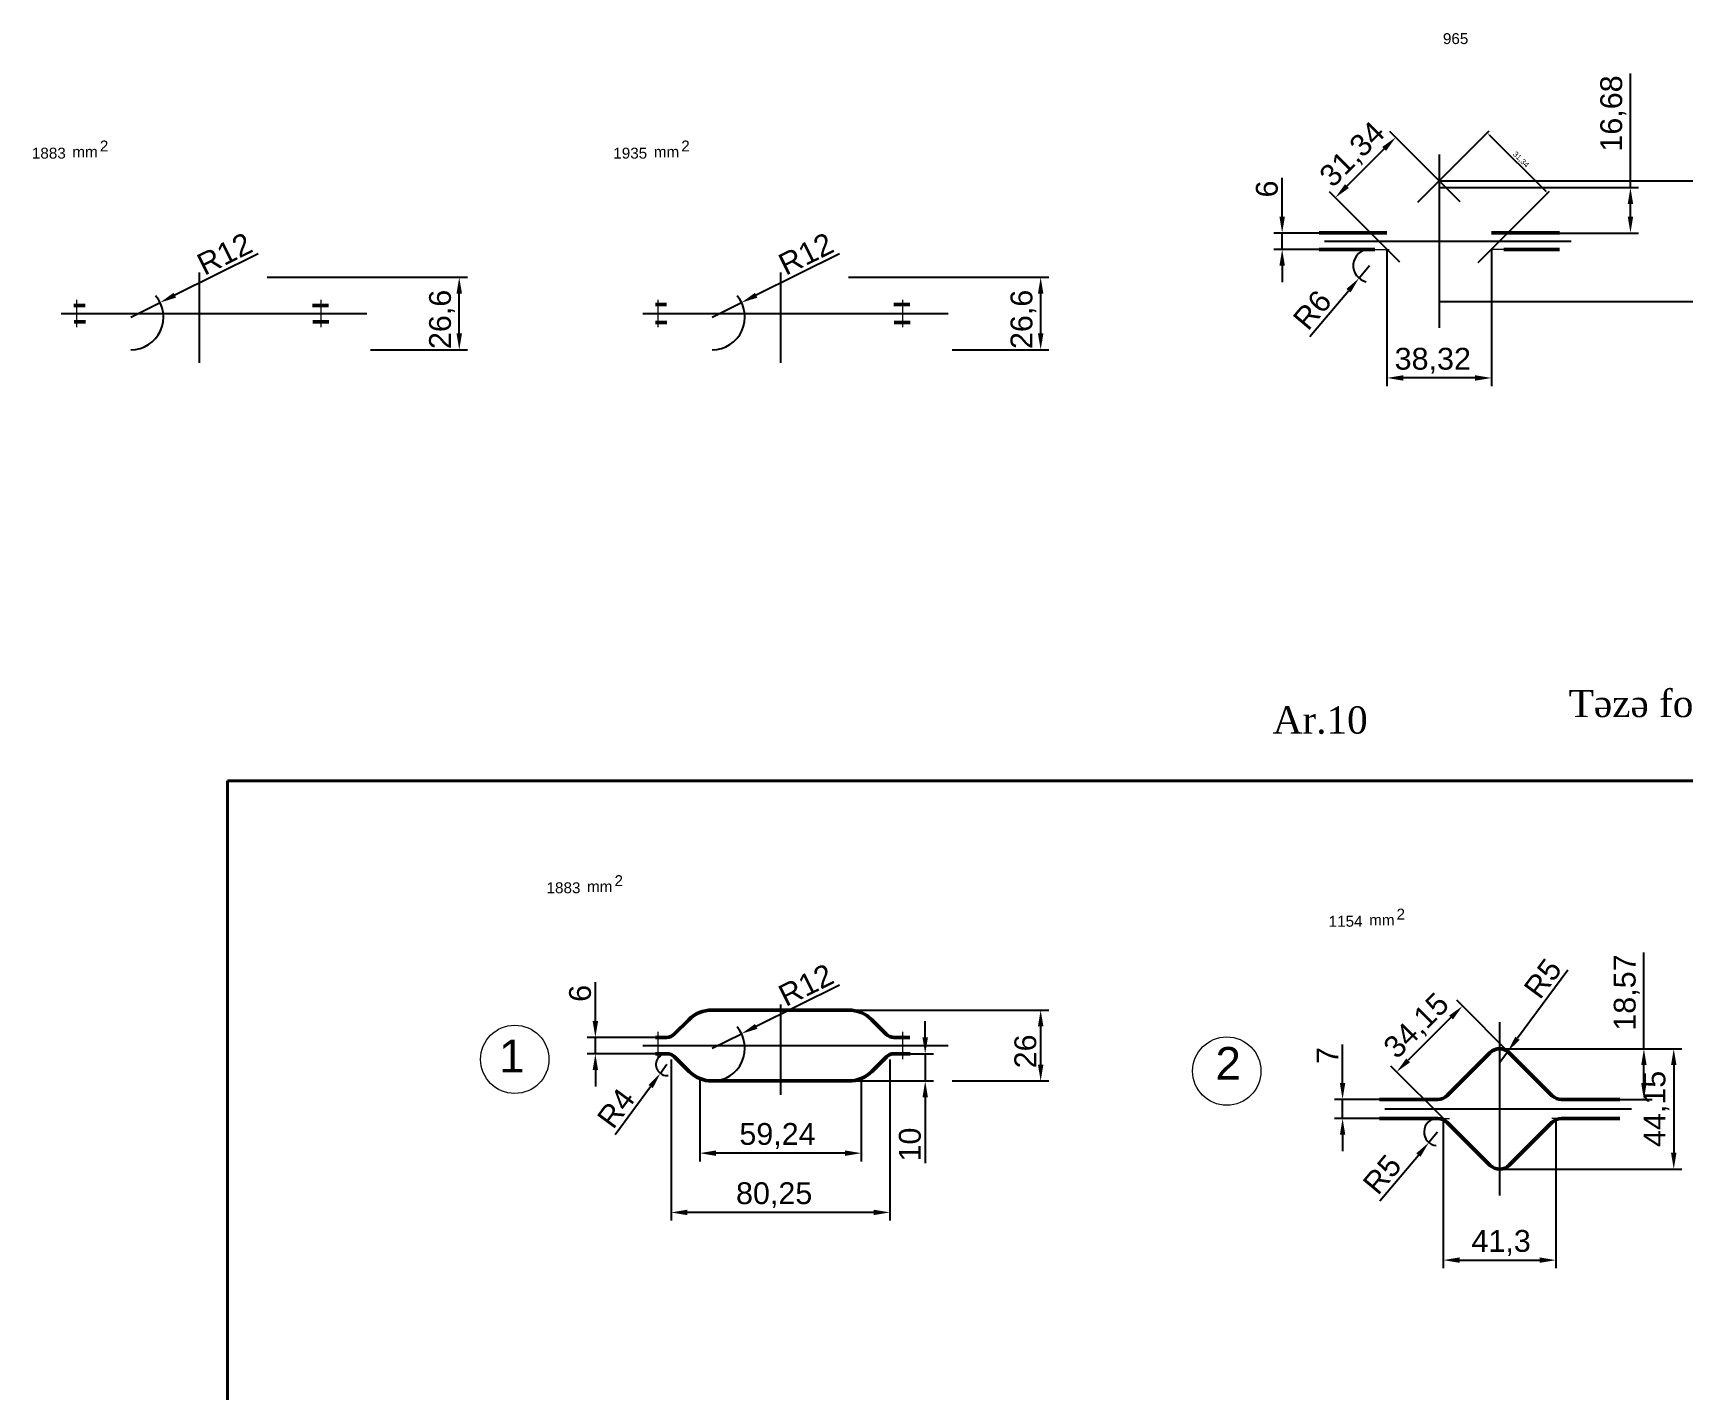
# Model space of a CAD drawing. Header units: millimetres. Extents: x 1526 to 31626, y -4643 to 9189.
# Drawn here: x 17709 to 18314, y -1148 to -650 of the extents above; entities that cross this region are included whole.
import ezdxf

# ---------------------------------------------------------------- set-up
doc = ezdxf.new("R2010")
doc.units = ezdxf.units.MM
for name, color, linetype, lineweight in [('Quota', 3, 'Continuous', 40), ('контурная', 7, 'Continuous', 50), ('тонкая', 7, 'Continuous', 20), ('тонкий', 7, 'Continuous', 20)]:
    doc.layers.add(name, color=color, linetype=linetype, lineweight=lineweight)
doc.layers.add('осевая', color=4, linetype='Continuous')
doc.styles.add('s1v4', font='arial.ttf', dxfattribs={"height": 4})
doc.styles.add('s2.5v4', font='times.ttf', dxfattribs={"height": 10})
doc.styles.get("Standard").update_dxf_attribs({"font": 'arial.ttf'})
doc.dimstyles.new('s1v2', dxfattribs={"dimtxt": 2, "dimasz": 1, "dimexe": 1, "dimexo": 0, "dimgap": 0.5, "dimtad": 1, "dimtxsty": 'Standard', "dimcen": 1, "dimadec": 0, "dimazin": 0, "dimtfac": 1, "dimtix": 1, "dimtmove": 0, "dimatfit": 3, "dimfxl": 1, "dimarcsym": 0})
doc.dimstyles.new('s2v4', dxfattribs={"dimtxt": 8, "dimasz": 6, "dimexe": 3, "dimexo": 0, "dimgap": 1.5, "dimtad": 1, "dimtxsty": 'Standard', "dimcen": 2.5, "dimadec": 0, "dimazin": 0, "dimtfac": 1, "dimtmove": 0, "dimatfit": 3, "dimfxl": 1, "dimarcsym": 0})

# ---------------------------------------------------------------- blocks, each defined once
blk = doc.blocks.new('*D1687')
at = {"layer": 'Defpoints', "color": 0, "transparency": 16777216}
for p in [(18008, -739.48), (18078.44, -739.48), (18045.95, -766.07)]:
    blk.add_point(p, dxfattribs=at)
at = {"layer": 'тонкий', "color": 0, "lineweight": -2, "transparency": 16777216}
for p, q in [((18008, -739.48), (18081.44, -739.48)), ((18078.44, -760.07), (18078.44, -745.48)), ((18045.95, -766.07), (18081.44, -766.07))]:
    blk.add_line(p, q, dxfattribs=at)
at = {"layer": 'тонкий', "color": 0, "transparency": 16777216}
for points in [[(18077.44, -745.48), (18079.44, -745.48), (18078.44, -739.48)], [(18077.44, -760.07), (18079.44, -760.07), (18078.44, -766.07)]]:
    blk.add_solid(points, dxfattribs=at)
at = {"layer": 'тонкий', "color": 0, "transparency": 16777216, "insert": (18072.14, -754.92), "char_height": 8, "attachment_point": 5, "rotation": 90}
blk.add_mtext('26,6', dxfattribs=at)
blk = doc.blocks.new('*D1688')
at = {"layer": 'Defpoints', "color": 0, "transparency": 16777216}
for p in [(17968.77, -748.73), (17958.03, -754.07)]:
    blk.add_point(p, dxfattribs=at)
at = {"layer": 'тонкий', "color": 0, "lineweight": -2, "transparency": 16777216}
for p, q in [((18004.7, -730.88), (17974.15, -746.06)), ((17958.03, -754.07), (17968.77, -748.73))]:
    blk.add_line(p, q, dxfattribs=at)
blk.add_arc((17958.03, -754.07), 12, 270, 40.75536, dxfattribs=at)
at = {"layer": 'тонкий', "color": 0, "transparency": 16777216}
blk.add_solid([(17973.7, -745.17), (17974.59, -746.96), (17968.77, -748.73)], dxfattribs=at)
at = {"layer": 'тонкий', "color": 0, "transparency": 16777216, "insert": (17992.38, -730.84), "char_height": 8, "attachment_point": 5, "rotation": 26.43141}
blk.add_mtext('R12', dxfattribs=at)
blk = doc.blocks.new('*D1712')
at = {"layer": 'Defpoints', "color": 0, "transparency": 16777216}
for p in [(18224.55, -704.06), (18329.78, -704.06), (18224.55, -748.39)]:
    blk.add_point(p, dxfattribs=at)
at = {"layer": 'тонкий', "color": 0, "lineweight": -2, "transparency": 16777216}
for p, q in [((18224.55, -704.06), (18332.78, -704.06)), ((18329.78, -742.39), (18329.78, -710.06)), ((18224.55, -748.39), (18332.78, -748.39))]:
    blk.add_line(p, q, dxfattribs=at)
at = {"layer": 'тонкий', "color": 0, "transparency": 16777216}
for points in [[(18328.78, -710.06), (18330.78, -710.06), (18329.78, -704.06)], [(18328.78, -742.39), (18330.78, -742.39), (18329.78, -748.39)]]:
    blk.add_solid(points, dxfattribs=at)
at = {"layer": 'тонкий', "color": 0, "transparency": 16777216, "insert": (18323.47, -724.92), "char_height": 8, "attachment_point": 5, "rotation": 90}
blk.add_mtext('44,32', dxfattribs=at)
blk = doc.blocks.new('*D1713')
at = {"layer": 'Defpoints', "color": 0, "transparency": 16777216}
for p in [(18205.38, -729.23), (18243.71, -729.23), (18205.38, -776.4)]:
    blk.add_point(p, dxfattribs=at)
at = {"layer": 'тонкий', "color": 0, "lineweight": -2, "transparency": 16777216}
for p, q in [((18205.38, -729.23), (18205.38, -779.4)), ((18243.71, -729.23), (18243.71, -779.4)), ((18237.71, -776.4), (18211.38, -776.4))]:
    blk.add_line(p, q, dxfattribs=at)
at = {"layer": 'тонкий', "color": 0, "transparency": 16777216}
for points in [[(18211.38, -775.4), (18211.38, -777.4), (18205.38, -776.4)], [(18237.71, -775.4), (18237.71, -777.4), (18243.71, -776.4)]]:
    blk.add_solid(points, dxfattribs=at)
at = {"layer": 'тонкий', "color": 0, "transparency": 16777216, "insert": (18222.18, -770.09), "char_height": 8, "attachment_point": 5}
blk.add_mtext('38,32', dxfattribs=at)
blk = doc.blocks.new('*D1714')
at = {"layer": 'Defpoints', "color": 0, "transparency": 16777216}
for p in [(18199.01, -735.23), (18195.14, -739.81)]:
    blk.add_point(p, dxfattribs=at)
at = {"layer": 'тонкий', "color": 0, "lineweight": -2, "transparency": 16777216}
for p, q in [((18199.01, -735.23), (18195.14, -739.81)), ((18177.16, -761.14), (18191.28, -744.4))]:
    blk.add_line(p, q, dxfattribs=at)
blk.add_arc((18199.01, -735.23), 6, 90, 258.5084, dxfattribs=at)
at = {"layer": 'тонкий', "color": 0, "transparency": 16777216}
blk.add_solid([(18190.51, -743.75), (18192.04, -745.04), (18195.14, -739.81)], dxfattribs=at)
at = {"layer": 'тонкий', "color": 0, "transparency": 16777216, "insert": (18178.02, -751.46), "char_height": 8, "attachment_point": 5, "rotation": 49.86051}
blk.add_mtext('R6', dxfattribs=at)
blk = doc.blocks.new('*D1788')
at = {"layer": 'Defpoints', "color": 0, "transparency": 16777216}
for p in [(18166.97, -723.23), (18180.52, -723.23), (18180.52, -729.23)]:
    blk.add_point(p, dxfattribs=at)
at = {"layer": 'тонкий', "color": 0, "lineweight": -2, "transparency": 16777216}
for p, q in [((18166.97, -717.23), (18166.97, -702.94)), ((18180.52, -723.23), (18163.97, -723.23)), ((18166.97, -729.23), (18166.97, -723.23)), ((18180.52, -729.23), (18163.97, -729.23)), ((18166.97, -735.23), (18166.97, -741.23))]:
    blk.add_line(p, q, dxfattribs=at)
at = {"layer": 'тонкий', "color": 0, "transparency": 16777216}
for points in [[(18165.97, -717.23), (18167.97, -717.23), (18166.97, -723.23)], [(18165.97, -735.23), (18167.97, -735.23), (18166.97, -729.23)]]:
    blk.add_solid(points, dxfattribs=at)
at = {"layer": 'тонкий', "color": 0, "transparency": 16777216, "insert": (18161.38, -707.08), "char_height": 8, "attachment_point": 5, "rotation": 90}
blk.add_mtext('6', dxfattribs=at)
blk = doc.blocks.new('*D1789')
at = {"layer": 'Defpoints', "color": 0, "transparency": 16777216}
for p in [(18208.61, -688.13), (18232.22, -711.74), (18210.06, -733.9)]:
    blk.add_point(p, dxfattribs=at)
at = {"layer": 'тонкий', "color": 0, "lineweight": -2, "transparency": 16777216}
for p, q in [((18232.22, -711.74), (18206.49, -686)), ((18190.69, -706.05), (18204.37, -692.37)), ((18210.06, -733.9), (18184.32, -708.17))]:
    blk.add_line(p, q, dxfattribs=at)
at = {"layer": 'тонкий', "color": 0, "transparency": 16777216}
for points in [[(18203.66, -691.66), (18205.07, -693.08), (18208.61, -688.13)], [(18189.98, -705.34), (18191.4, -706.75), (18186.45, -710.29)]]:
    blk.add_solid(points, dxfattribs=at)
at = {"layer": 'тонкий', "color": 0, "transparency": 16777216, "insert": (18193.07, -694.75), "char_height": 8, "attachment_point": 5, "rotation": 45}
blk.add_mtext('31,34', dxfattribs=at)
blk = doc.blocks.new('*D1790')
at = {"layer": 'Defpoints', "color": 0, "transparency": 16777216}
for p in [(18216.71, -711.9), (18264.29, -708.64), (18238.87, -734.06)]:
    blk.add_point(p, dxfattribs=at)
at = {"layer": 'тонкая', "color": 0, "lineweight": -2, "transparency": 16777216}
for p, q in [((18216.71, -711.9), (18242.84, -685.77)), ((18242.84, -687.18), (18263.59, -707.93)), ((18238.87, -734.06), (18265, -707.93))]:
    blk.add_line(p, q, dxfattribs=at)
at = {"layer": 'тонкая', "color": 0, "transparency": 16777216}
for points in [[(18242.96, -687.07), (18242.72, -687.3), (18242.13, -686.48)], [(18263.7, -707.81), (18263.47, -708.05), (18264.29, -708.64)]]:
    blk.add_solid(points, dxfattribs=at)
at = {"layer": 'тонкая', "color": 0, "transparency": 16777216, "insert": (18254.42, -696.35), "char_height": 2, "attachment_point": 5, "rotation": 315}
blk.add_mtext('31,34', dxfattribs=at)
blk = doc.blocks.new('*D1791')
at = {"layer": 'Defpoints', "color": 0, "transparency": 16777216}
for p in [(18224.55, -706.55), (18268.57, -723.23), (18294.64, -723.23)]:
    blk.add_point(p, dxfattribs=at)
at = {"layer": 'тонкий', "color": 0, "lineweight": -2, "transparency": 16777216}
for p, q in [((18294.64, -706.55), (18294.64, -664.77)), ((18224.55, -706.55), (18297.64, -706.55)), ((18294.64, -717.23), (18294.64, -712.55)), ((18268.57, -723.23), (18297.64, -723.23))]:
    blk.add_line(p, q, dxfattribs=at)
at = {"layer": 'тонкий', "color": 0, "transparency": 16777216}
for points in [[(18293.64, -712.55), (18295.64, -712.55), (18294.64, -706.55)], [(18293.64, -717.23), (18295.64, -717.23), (18294.64, -723.23)]]:
    blk.add_solid(points, dxfattribs=at)
at = {"layer": 'тонкий', "color": 0, "transparency": 16777216, "insert": (18288.33, -679.4), "char_height": 8, "attachment_point": 5, "rotation": 90}
blk.add_mtext('16,68', dxfattribs=at)
blk = doc.blocks.new('*D1715')
at = {"layer": 'Defpoints', "color": 0, "transparency": 16777216}
for p in [(17794.86, -739.48), (17865.3, -739.48), (17832.8, -766.07)]:
    blk.add_point(p, dxfattribs=at)
at = {"layer": 'тонкий', "color": 0, "lineweight": -2, "transparency": 16777216}
for p, q in [((17794.86, -739.48), (17868.3, -739.48)), ((17865.3, -760.07), (17865.3, -745.48)), ((17832.8, -766.07), (17868.3, -766.07))]:
    blk.add_line(p, q, dxfattribs=at)
at = {"layer": 'тонкий', "color": 0, "transparency": 16777216}
for points in [[(17864.3, -745.48), (17866.3, -745.48), (17865.3, -739.48)], [(17864.3, -760.07), (17866.3, -760.07), (17865.3, -766.07)]]:
    blk.add_solid(points, dxfattribs=at)
at = {"layer": 'тонкий', "color": 0, "transparency": 16777216, "insert": (17858.99, -754.92), "char_height": 8, "attachment_point": 5, "rotation": 90}
blk.add_mtext('26,6', dxfattribs=at)
blk = doc.blocks.new('*D1716')
at = {"layer": 'Defpoints', "color": 0, "transparency": 16777216}
for p in [(17755.63, -748.73), (17744.89, -754.07)]:
    blk.add_point(p, dxfattribs=at)
at = {"layer": 'тонкий', "color": 0, "lineweight": -2, "transparency": 16777216}
for p, q in [((17791.56, -730.88), (17761, -746.06)), ((17744.89, -754.07), (17755.63, -748.73))]:
    blk.add_line(p, q, dxfattribs=at)
blk.add_arc((17744.89, -754.07), 12, 270, 40.75536, dxfattribs=at)
at = {"layer": 'тонкий', "color": 0, "transparency": 16777216}
blk.add_solid([(17760.56, -745.17), (17761.45, -746.96), (17755.63, -748.73)], dxfattribs=at)
at = {"layer": 'тонкий', "color": 0, "transparency": 16777216, "insert": (17779.24, -730.84), "char_height": 8, "attachment_point": 5, "rotation": 26.43141}
blk.add_mtext('R12', dxfattribs=at)
blk = doc.blocks.new('*D1717')
at = {"layer": 'Defpoints', "color": 0, "transparency": 16777216}
for p in [(17942.93, -1026.37), (18023.18, -1026.37), (17942.93, -1082.48)]:
    blk.add_point(p, dxfattribs=at)
at = {"layer": 'тонкий', "color": 0, "lineweight": -2, "transparency": 16777216}
for p, q in [((17942.93, -1026.37), (17942.93, -1085.48)), ((18023.18, -1026.37), (18023.18, -1085.48)), ((18017.18, -1082.48), (17948.93, -1082.48))]:
    blk.add_line(p, q, dxfattribs=at)
at = {"layer": 'тонкий', "color": 0, "transparency": 16777216}
for points in [[(17948.93, -1081.48), (17948.93, -1083.48), (17942.93, -1082.48)], [(18017.18, -1081.48), (18017.18, -1083.48), (18023.18, -1082.48)]]:
    blk.add_solid(points, dxfattribs=at)
at = {"layer": 'тонкий', "color": 0, "transparency": 16777216, "insert": (17980.74, -1076.17), "char_height": 8, "attachment_point": 5}
blk.add_mtext('80,25', dxfattribs=at)
blk = doc.blocks.new('*D1718')
at = {"layer": 'Defpoints', "color": 0, "transparency": 16777216}
for p in [(17953.44, -1033.35), (18012.68, -1033.35), (17953.44, -1060.75)]:
    blk.add_point(p, dxfattribs=at)
at = {"layer": 'тонкий', "color": 0, "lineweight": -2, "transparency": 16777216}
for p, q in [((17953.44, -1033.35), (17953.44, -1063.75)), ((18012.68, -1033.35), (18012.68, -1063.75)), ((18006.68, -1060.75), (17959.44, -1060.75))]:
    blk.add_line(p, q, dxfattribs=at)
at = {"layer": 'тонкий', "color": 0, "transparency": 16777216}
for points in [[(17959.44, -1059.75), (17959.44, -1061.75), (17953.44, -1060.75)], [(18006.68, -1059.75), (18006.68, -1061.75), (18012.68, -1060.75)]]:
    blk.add_solid(points, dxfattribs=at)
at = {"layer": 'тонкий', "color": 0, "transparency": 16777216, "insert": (17981.97, -1054.44), "char_height": 8, "attachment_point": 5}
blk.add_mtext('59,24', dxfattribs=at)
blk = doc.blocks.new('*D1792')
at = {"layer": 'Defpoints', "color": 0, "transparency": 16777216}
for p in [(18030.62, -1024.27), (18036.11, -1024.27), (18007.08, -1034.27)]:
    blk.add_point(p, dxfattribs=at)
at = {"layer": 'тонкий', "color": 0, "lineweight": -2, "transparency": 16777216}
for p, q in [((18036.11, -1018.27), (18036.11, -1012.27)), ((18030.62, -1024.27), (18039.11, -1024.27)), ((18036.11, -1024.27), (18036.11, -1034.27)), ((18007.08, -1034.27), (18039.11, -1034.27)), ((18036.11, -1040.27), (18036.11, -1064.42))]:
    blk.add_line(p, q, dxfattribs=at)
at = {"layer": 'тонкий', "color": 0, "transparency": 16777216}
for points in [[(18035.11, -1018.27), (18037.11, -1018.27), (18036.11, -1024.27)], [(18035.11, -1040.27), (18037.11, -1040.27), (18036.11, -1034.27)]]:
    blk.add_solid(points, dxfattribs=at)
at = {"layer": 'тонкий', "color": 0, "transparency": 16777216, "insert": (18030.52, -1057.58), "char_height": 8, "attachment_point": 5, "rotation": 90}
blk.add_mtext('10', dxfattribs=at)
blk = doc.blocks.new('*D1719')
at = {"layer": 'Defpoints', "color": 0, "transparency": 16777216}
for p in [(18008.09, -1008.28), (18078.44, -1008.28), (18045.95, -1034.27)]:
    blk.add_point(p, dxfattribs=at)
at = {"layer": 'тонкий', "color": 0, "lineweight": -2, "transparency": 16777216}
for p, q in [((18008.09, -1008.28), (18081.44, -1008.28)), ((18078.44, -1028.27), (18078.44, -1014.28)), ((18045.95, -1034.27), (18081.44, -1034.27))]:
    blk.add_line(p, q, dxfattribs=at)
at = {"layer": 'тонкий', "color": 0, "transparency": 16777216}
for points in [[(18077.44, -1014.28), (18079.44, -1014.28), (18078.44, -1008.28)], [(18077.44, -1028.27), (18079.44, -1028.27), (18078.44, -1034.27)]]:
    blk.add_solid(points, dxfattribs=at)
at = {"layer": 'тонкий', "color": 0, "transparency": 16777216, "insert": (18072.86, -1023.42), "char_height": 8, "attachment_point": 5, "rotation": 90}
blk.add_mtext('26', dxfattribs=at)
blk = doc.blocks.new('*D1793')
at = {"layer": 'Defpoints', "color": 0, "transparency": 16777216}
for p in [(17958.03, -1022.27), (17968.77, -1016.93)]:
    blk.add_point(p, dxfattribs=at)
at = {"layer": 'тонкий', "color": 0, "lineweight": -2, "transparency": 16777216}
for p, q in [((18004.7, -999.07), (17974.15, -1014.26)), ((17958.03, -1022.27), (17968.77, -1016.93))]:
    blk.add_line(p, q, dxfattribs=at)
blk.add_arc((17958.03, -1022.27), 12, 270, 40.75536, dxfattribs=at)
at = {"layer": 'тонкий', "color": 0, "transparency": 16777216}
blk.add_solid([(17973.7, -1013.36), (17974.59, -1015.15), (17968.77, -1016.93)], dxfattribs=at)
at = {"layer": 'тонкий', "color": 0, "transparency": 16777216, "insert": (17992.38, -999.03), "char_height": 8, "attachment_point": 5, "rotation": 26.43141}
blk.add_mtext('R12', dxfattribs=at)
blk = doc.blocks.new('*D1794')
at = {"layer": 'Defpoints', "color": 0, "transparency": 16777216}
for p in [(17941.4, -1028.27), (17939.02, -1031.48)]:
    blk.add_point(p, dxfattribs=at)
at = {"layer": 'тонкий', "color": 0, "lineweight": -2, "transparency": 16777216}
for p, q in [((17941.4, -1028.27), (17939.02, -1031.48)), ((17922.45, -1053.89), (17935.46, -1036.31))]:
    blk.add_line(p, q, dxfattribs=at)
blk.add_arc((17941.4, -1028.27), 4, 90, 276.48939, dxfattribs=at)
at = {"layer": 'тонкий', "color": 0, "transparency": 16777216}
blk.add_solid([(17934.65, -1035.71), (17936.26, -1036.9), (17939.02, -1031.48)], dxfattribs=at)
at = {"layer": 'тонкий', "color": 0, "transparency": 16777216, "insert": (17922.75, -1044.24), "char_height": 8, "attachment_point": 5, "rotation": 53.51756}
blk.add_mtext('R4', dxfattribs=at)
blk = doc.blocks.new('*D1795')
at = {"layer": 'Defpoints', "color": 0, "transparency": 16777216}
for p in [(17915.2, -1018.28), (17938.23, -1018.28), (17937.29, -1024.27)]:
    blk.add_point(p, dxfattribs=at)
at = {"layer": 'тонкий', "color": 0, "lineweight": -2, "transparency": 16777216}
for p, q in [((17915.2, -1012.28), (17915.2, -997.99)), ((17938.23, -1018.28), (17912.2, -1018.28)), ((17915.2, -1024.27), (17915.2, -1018.28)), ((17937.29, -1024.27), (17912.2, -1024.27)), ((17915.2, -1030.27), (17915.2, -1036.27))]:
    blk.add_line(p, q, dxfattribs=at)
at = {"layer": 'тонкий', "color": 0, "transparency": 16777216}
for points in [[(17914.2, -1012.28), (17916.2, -1012.28), (17915.2, -1018.28)], [(17914.2, -1030.27), (17916.2, -1030.27), (17915.2, -1024.27)]]:
    blk.add_solid(points, dxfattribs=at)
at = {"layer": 'тонкий', "color": 0, "transparency": 16777216, "insert": (17909.62, -1002.13), "char_height": 8, "attachment_point": 5, "rotation": 90}
blk.add_mtext('6', dxfattribs=at)
blk = doc.blocks.new('*D1804')
at = {"layer": 'Defpoints', "color": 0, "transparency": 16777216}
for p in [(18246.69, -1022.45), (18299.58, -1022.45), (18290.72, -1041.01)]:
    blk.add_point(p, dxfattribs=at)
at = {"layer": 'тонкий', "color": 0, "lineweight": -2, "transparency": 16777216}
for p, q in [((18299.58, -1022.45), (18299.58, -987.2)), ((18246.69, -1022.45), (18302.58, -1022.45)), ((18299.58, -1035.01), (18299.58, -1028.45)), ((18290.72, -1041.01), (18302.58, -1041.01))]:
    blk.add_line(p, q, dxfattribs=at)
at = {"layer": 'тонкий', "color": 0, "transparency": 16777216}
for points in [[(18298.58, -1028.45), (18300.58, -1028.45), (18299.58, -1022.45)], [(18298.58, -1035.01), (18300.58, -1035.01), (18299.58, -1041.01)]]:
    blk.add_solid(points, dxfattribs=at)
at = {"layer": 'тонкий', "color": 0, "transparency": 16777216, "insert": (18293.27, -1001.83), "char_height": 8, "attachment_point": 5, "rotation": 90}
blk.add_mtext('18,57', dxfattribs=at)
blk = doc.blocks.new('*D1805')
at = {"layer": 'Defpoints', "color": 0, "transparency": 16777216}
for p in [(18189.11, -1041.01), (18202.66, -1041.01), (18202.66, -1048.01)]:
    blk.add_point(p, dxfattribs=at)
at = {"layer": 'тонкий', "color": 0, "lineweight": -2, "transparency": 16777216}
for p, q in [((18189.11, -1035.01), (18189.11, -1020.83)), ((18202.66, -1041.01), (18186.11, -1041.01)), ((18189.11, -1048.01), (18189.11, -1041.01)), ((18202.66, -1048.01), (18186.11, -1048.01)), ((18189.11, -1054.01), (18189.11, -1060.01))]:
    blk.add_line(p, q, dxfattribs=at)
at = {"layer": 'тонкий', "color": 0, "transparency": 16777216}
for points in [[(18188.11, -1035.01), (18190.11, -1035.01), (18189.11, -1041.01)], [(18188.11, -1054.01), (18190.11, -1054.01), (18189.11, -1048.01)]]:
    blk.add_solid(points, dxfattribs=at)
at = {"layer": 'тонкий', "color": 0, "transparency": 16777216, "insert": (18183.61, -1024.92), "char_height": 8, "attachment_point": 5, "rotation": 90}
blk.add_mtext('7', dxfattribs=at)
blk = doc.blocks.new('*D1806')
at = {"layer": 'Defpoints', "color": 0, "transparency": 16777216}
for p in [(18251.82, -1025.49), (18208.94, -1030.92), (18227.67, -1049.65)]:
    blk.add_point(p, dxfattribs=at)
at = {"layer": 'тонкий', "color": 0, "lineweight": -2, "transparency": 16777216}
for p, q in [((18251.82, -1025.49), (18230.97, -1004.65)), ((18228.85, -1011.01), (18213.19, -1026.68)), ((18227.67, -1049.65), (18206.82, -1028.8))]:
    blk.add_line(p, q, dxfattribs=at)
at = {"layer": 'тонкий', "color": 0, "transparency": 16777216}
for points in [[(18228.14, -1010.31), (18229.56, -1011.72), (18233.09, -1006.77)], [(18212.48, -1025.97), (18213.89, -1027.39), (18208.94, -1030.92)]]:
    blk.add_solid(points, dxfattribs=at)
at = {"layer": 'тонкий', "color": 0, "transparency": 16777216, "insert": (18216.56, -1014.39), "char_height": 8, "attachment_point": 5, "rotation": 45}
blk.add_mtext('34,15', dxfattribs=at)
blk = doc.blocks.new('*D1807')
at = {"layer": 'Defpoints', "color": 0, "transparency": 16777216}
for p in [(18226.04, -1048.01), (18267.34, -1048.01), (18267.34, -1099.98)]:
    blk.add_point(p, dxfattribs=at)
at = {"layer": 'тонкий', "color": 0, "lineweight": -2, "transparency": 16777216}
for p, q in [((18226.04, -1048.01), (18226.04, -1102.98)), ((18267.34, -1048.01), (18267.34, -1102.98)), ((18232.04, -1099.98), (18261.34, -1099.98))]:
    blk.add_line(p, q, dxfattribs=at)
at = {"layer": 'тонкий', "color": 0, "transparency": 16777216}
for points in [[(18232.04, -1098.98), (18232.04, -1100.98), (18226.04, -1099.98)], [(18261.34, -1098.98), (18261.34, -1100.98), (18267.34, -1099.98)]]:
    blk.add_solid(points, dxfattribs=at)
at = {"layer": 'тонкий', "color": 0, "transparency": 16777216, "insert": (18247.23, -1093.68), "char_height": 8, "attachment_point": 5}
blk.add_mtext('41,3', dxfattribs=at)
blk = doc.blocks.new('*D1808')
at = {"layer": 'Defpoints', "color": 0, "transparency": 16777216}
for p in [(18247.05, -1022.45), (18246.64, -1066.59), (18310.51, -1066.59)]:
    blk.add_point(p, dxfattribs=at)
at = {"layer": 'тонкий', "color": 0, "lineweight": -2, "transparency": 16777216}
for p, q in [((18247.05, -1022.45), (18313.51, -1022.45)), ((18310.51, -1028.45), (18310.51, -1060.59)), ((18246.64, -1066.59), (18313.51, -1066.59))]:
    blk.add_line(p, q, dxfattribs=at)
at = {"layer": 'тонкий', "color": 0, "transparency": 16777216}
for points in [[(18309.51, -1028.45), (18311.51, -1028.45), (18310.51, -1022.45)], [(18309.51, -1060.59), (18311.51, -1060.59), (18310.51, -1066.59)]]:
    blk.add_solid(points, dxfattribs=at)
at = {"layer": 'тонкий', "color": 0, "transparency": 16777216, "insert": (18304.2, -1044.52), "char_height": 8, "attachment_point": 5, "rotation": 90}
blk.add_mtext('44,15', dxfattribs=at)
blk = doc.blocks.new('*D1809')
at = {"layer": 'Defpoints', "color": 0, "transparency": 16777216}
for p in [(18246.69, -1027.43), (18249.66, -1023.42)]:
    blk.add_point(p, dxfattribs=at)
at = {"layer": 'тонкий', "color": 0, "lineweight": -2, "transparency": 16777216}
for p, q in [((18271.74, -993.6), (18253.23, -1018.59)), ((18246.69, -1027.43), (18249.66, -1023.42))]:
    blk.add_line(p, q, dxfattribs=at)
at = {"layer": 'тонкий', "color": 0, "transparency": 16777216}
blk.add_solid([(18252.43, -1018), (18254.04, -1019.19), (18249.66, -1023.42)], dxfattribs=at)
at = {"layer": 'тонкий', "color": 0, "transparency": 16777216, "insert": (18262.52, -996.7), "char_height": 8, "attachment_point": 5, "rotation": 53.4796}
blk.add_mtext('R5', dxfattribs=at)
blk = doc.blocks.new('*D1810')
at = {"layer": 'Defpoints', "color": 0, "transparency": 16777216}
for p in [(18223.97, -1053.01), (18220.75, -1056.84)]:
    blk.add_point(p, dxfattribs=at)
at = {"layer": 'тонкий', "color": 0, "lineweight": -2, "transparency": 16777216}
for p, q in [((18223.97, -1053.01), (18220.75, -1056.84)), ((18202.75, -1078.24), (18216.89, -1061.43))]:
    blk.add_line(p, q, dxfattribs=at)
blk.add_arc((18223.97, -1053.01), 5, 90, 264.31643, dxfattribs=at)
at = {"layer": 'тонкий', "color": 0, "transparency": 16777216}
blk.add_solid([(18216.12, -1060.79), (18217.65, -1062.08), (18220.75, -1056.84)], dxfattribs=at)
at = {"layer": 'тонкий', "color": 0, "transparency": 16777216, "insert": (18203.63, -1068.55), "char_height": 8, "attachment_point": 5, "rotation": 49.93896}
blk.add_mtext('R5', dxfattribs=at)

msp = doc.modelspace()

# ---------------------------------------------------------------- linework, layer by layer
at = {"layer": 'Quota'}
msp.add_lwpolyline([(17780.37647, -924.16669), (18791.09976, -924.16669), (18791.09976, -1481.47888), (17780.37647, -1481.47888), (17780.37647, -924.16669)], close=True, dxfattribs=at)
at = {"layer": 'контурная'}
for p, q in [((18205.38459, -723.22508), (18180.51572, -723.22508)), ((18243.70762, -723.22508), (18268.57445, -723.22508)), ((18200.90135, -729.22508), (18180.51572, -729.22508)), ((18248.18621, -729.22508), (18268.57445, -729.22508)), ((17728.17091, -749.78256), (17724.058, -749.78256)), ((17811.48461, -749.78256), (17817.39423, -749.78256)), ((17941.3146, -749.48256), (17937.2017, -749.48256)), ((18024.62831, -749.48256), (18030.53793, -749.48256)), ((17728.25773, -755.77496), (17724.14483, -755.77496)), ((17811.57144, -755.77496), (17817.48106, -755.77496)), ((17941.40143, -756.07496), (17937.28852, -756.07496)), ((18024.71514, -756.07496), (18030.62475, -756.07496)), ((17957.94202, -1008.27592), (18008.00089, -1008.27592)), ((17949.45674, -1011.79064), (17944.14303, -1017.10435)), ((18016.48618, -1011.79064), (18021.79988, -1017.10435)), ((17941.3146, -1018.27592), (17937.2017, -1018.27592)), ((18024.62831, -1018.27592), (18030.53793, -1018.27592)), ((17941.40143, -1024.26833), (17937.28852, -1024.26833)), ((17949.54356, -1030.75361), (17944.22985, -1025.4399)), ((18016.573, -1030.75361), (18021.88671, -1025.4399)), ((18024.71514, -1024.26833), (18030.62475, -1024.26833)), ((18227.50055, -1039.54832), (18243.15104, -1023.89783)), ((18265.8726, -1039.54832), (18250.22211, -1023.89783)), ((17958.02884, -1034.26833), (18008.08772, -1034.26833)), ((18223.96502, -1041.01279), (18202.65721, -1041.01279)), ((18269.40814, -1041.01279), (18290.71594, -1041.01279)), ((18223.96502, -1048.01279), (18202.65721, -1048.01279)), ((18227.50055, -1049.47725), (18243.15104, -1065.12775)), ((18265.8726, -1049.47725), (18250.22211, -1065.12775)), ((18269.40814, -1048.01279), (18290.71594, -1048.01279))]:
    msp.add_line(p, q, dxfattribs=at)
for centre, radius, start, end in [((17957.94202, -1020.27592), 12, 90, 135), ((18008.00089, -1020.27592), 12, 45, 90), ((17941.3146, -1014.27592), 4, 270, 315), ((18024.62831, -1014.27592), 4, 225, 270), ((18246.68658, -1027.43336), 5, 45, 135), ((17941.40143, -1028.26833), 4, 45, 90), ((18024.71514, -1028.26833), 4, 90, 135), ((17958.02884, -1022.26833), 12, 225, 270), ((18008.08772, -1022.26833), 12, 270, 315), ((18223.96502, -1036.01279), 5, 270, 315), ((18269.40814, -1036.01279), 5, 225, 270), ((18223.96502, -1053.01279), 5, 45, 90), ((18269.40814, -1053.01279), 5, 90, 135), ((18246.68658, -1061.59221), 5, 225, 315)]:
    msp.add_arc(centre, radius, start, end, dxfattribs=at)
at = {"layer": 'осевая'}
for p, q in [((18224.54509, -694.40527), (18224.54509, -758.04488)), ((18182.50394, -726.22508), (18272.8849, -726.22508)), ((17769.91458, -737.77496), (17769.91458, -770.8818)), ((17983.05828, -737.77496), (17983.05828, -770.8818)), ((17719.40142, -752.77496), (17831.36947, -752.77496)), ((17932.54512, -752.77496), (18044.51317, -752.77496)), ((17983.05828, -1006.26833), (17983.05828, -1039.37517)), ((18246.68658, -1012.69298), (18246.68658, -1076.33259)), ((17932.54512, -1021.26833), (18044.51317, -1021.26833)), ((18204.64544, -1044.51279), (18295.0264, -1044.51279))]:
    msp.add_line(p, q, dxfattribs=at)
at = {"layer": 'тонкая'}
for p, q in [((18199.01135, -729.22508), (18206.14085, -729.22508)), ((18250.07621, -729.22508), (18243.69068, -729.22508)), ((17725.08616, -757.77496), (17725.08616, -747.77496)), ((17814.74301, -757.77496), (17814.74301, -747.77496)), ((17938.22985, -757.77496), (17938.22985, -747.77496)), ((18027.88671, -757.77496), (18027.88671, -747.77496)), ((17938.22985, -1026.26833), (17938.22985, -1016.26833)), ((18027.88671, -1026.26833), (18027.88671, -1016.26833)), ((18221.15284, -1048.01279), (18228.28234, -1048.01279)), ((18272.2177, -1048.01279), (18265.83217, -1048.01279))]:
    msp.add_line(p, q, dxfattribs=at)
for centre in [(17885.65988, -1026.32723), (18146.67077, -1030.64212)]:
    msp.add_circle(centre, 12.53226, dxfattribs=at)

# ---------------------------------------------------------------- texts
at = {"layer": 'тонкая', "style": 's1v4'}
for s, p in [('965', (18225.89117, -653.92733)), ('2', (17733.54482, -693.32)), ('2', (17946.68852, -693.32)), ('1883', (17708.62809, -695.93799)), ('mm', (17723.47486, -695.46454)), ('1935', (17921.77179, -695.93799)), ('mm', (17936.61855, -695.46454)), ('1883', (17897.30272, -965.39329)), ('mm', (17912.14949, -964.91984)), ('2', (17922.21946, -962.7753)), ('1154', (18184.00096, -977.6793)), ('mm', (18198.84773, -977.20585)), ('2', (18208.9177, -975.06131))]:
    msp.add_text(s, height=4, dxfattribs=at).set_placement(p)
at = {"layer": 'тонкий'}
for s, height, style, p in [('Təzə forma', 10, 's2.5v4', (18272.02175, -900.79687)), ('Ar.10', 10, 's2.5v4', (18163.50402, -906.85584)), ('1', 12, 's1v4', (17879.89831, -1031.11949)), ('2', 12, 's1v4', (18142.50773, -1033.79255))]:
    msp.add_text(s, height=height, dxfattribs=dict(at, style=style)).set_placement(p)

# ---------------------------------------------------------------- dimensions: what is measured, and where the dimension line sits
at = {"layer": 'тонкая'}
dim = msp.add_aligned_dim(p1=(18216.71174, -711.89793), p2=(18238.87224, -734.05842), distance=35.95155, dimstyle='s1v2', dxfattribs=at)
dim.commit()
dim.dimension.update_dxf_attribs({"geometry": '*D1790', "text_midpoint": (18254.41701, -696.35316)})
at = {"layer": 'тонкий'}
for base, p1, p2, picture, middle in [((18294.6407, -723.22508), (18224.54509, -706.54885), (18268.57445, -723.22508), '*D1791', (18294.6407, -679.39935)), ((18166.96751, -723.22508), (18180.51572, -729.22508), (18180.51572, -723.22508), '*D1788', (18166.96751, -707.08388)), ((18329.78011, -704.06255), (18224.54509, -748.38557), (18224.54509, -704.06255), '*D1712', (18329.78011, -724.92432)), ((18299.5789, -1022.44656), (18290.71594, -1041.01279), (18246.68658, -1022.44656), '*D1804', (18299.5789, -1001.82514)), ((18036.10768, -1024.26833), (18007.07744, -1034.26833), (18030.62475, -1024.26833), '*D1792', (18036.10768, -1057.57832)), ((18189.109, -1041.01279), (18202.65721, -1048.01279), (18202.65721, -1041.01279), '*D1805', (18189.109, -1024.92343))]:
    dim = msp.add_linear_dim(base=base, p1=p1, p2=p2, angle=90, dimstyle='s2v4', dxfattribs=at)
    dim.commit()
    dim.dimension.update_dxf_attribs({"geometry": picture, "text_midpoint": middle, "dimtype": 160})
for p1, p2, distance, picture, middle in [((18210.05955, -733.90208), (18232.22208, -711.73955), 33.3952, '*D1789', (18193.06667, -694.74667)), ((18251.81913, -1025.49485), (18227.66864, -1049.64534), -26.48047, '*D1806', (18216.55919, -1014.3854))]:
    dim = msp.add_aligned_dim(p1=p1, p2=p2, distance=distance, dimstyle='s2v4', dxfattribs=at)
    dim.commit()
    dim.dimension.update_dxf_attribs({"geometry": picture, "text_midpoint": middle})
for center, mpoint, picture, middle in [((17744.88515, -754.07496), (17755.63076, -748.73345), '*D1716', (17781.69136, -735.77904)), ((17958.02884, -754.07496), (17968.77446, -748.73345), '*D1688', (17994.83506, -735.77904)), ((17958.02884, -1022.26833), (17968.77446, -1016.92681), '*D1793', (17994.83506, -1003.9724)), ((18246.68658, -1027.43336), (18249.66212, -1023.41514), '*D1809', (18266.99437, -1000.00938))]:
    dim = msp.add_radius_dim(center=center, mpoint=mpoint, dimstyle='s2v4', dxfattribs=at)
    dim.commit()
    dim.dimension.update_dxf_attribs({"geometry": picture, "text_midpoint": middle, "dimtype": 164})
for center, mpoint, picture, middle in [((18199.01135, -735.22508), (18195.14345, -739.81194), '*D1714', (18178.015, -751.46123)), ((17941.40143, -1028.26833), (17939.02312, -1031.48448), '*D1794', (17922.74872, -1044.2419)), ((18223.96502, -1053.01279), (18220.747, -1056.83958), '*D1810', (18203.62598, -1068.54791))]:
    dim = msp.add_radius_dim(center=center, mpoint=mpoint, dimstyle='s2v4', dxfattribs=at)
    dim.commit()
    dim.dimension.update_dxf_attribs({"geometry": picture, "text_midpoint": middle})
for base, p1, p2, picture, middle in [((18205.38255, -776.39921), (18243.70558, -729.22508), (18205.38255, -729.22508), '*D1713', (18222.18306, -776.39921)), ((17942.93216, -1082.47955), (18023.1844, -1026.37281), (17942.93216, -1026.37281), '*D1717', (17980.74478, -1082.47955)), ((17953.43664, -1060.75196), (18012.67992, -1033.35488), (17953.43664, -1033.35488), '*D1718', (17981.96595, -1060.75196)), ((18267.33707, -1099.9834), (18226.03608, -1048.01279), (18267.33707, -1048.01279), '*D1807', (18247.23255, -1099.9834))]:
    dim = msp.add_linear_dim(base=base, p1=p1, p2=p2, dimstyle='s2v4', dxfattribs=at)
    dim.commit()
    dim.dimension.update_dxf_attribs({"geometry": picture, "text_midpoint": middle, "dimtype": 160})
for base, p1, p2, picture, middle in [((17865.30062, -739.48256), (17832.80368, -766.07496), (17794.8572, -739.48256), '*D1715', (17865.30062, -754.92344)), ((18078.44432, -739.48256), (18045.94738, -766.07496), (18008.00089, -739.48256), '*D1687', (18078.44432, -754.92344)), ((18078.44432, -1008.27592), (18045.94738, -1034.26833), (18008.09143, -1008.27592), '*D1719', (18078.44432, -1023.41681))]:
    dim = msp.add_linear_dim(base=base, p1=p1, p2=p2, angle=90, dimstyle='s2v4', override={"dimdec": 1}, dxfattribs=at)
    dim.commit()
    dim.dimension.update_dxf_attribs({"geometry": picture, "text_midpoint": middle, "dimtype": 160})
dim = msp.add_linear_dim(base=(17915.20454, -1018.27592), p1=(17937.28852, -1024.26833), p2=(17938.22985, -1018.27592), angle=90, dimstyle='s2v4', override={"dimdec": 1}, dxfattribs=at)
dim.commit()
dim.dimension.update_dxf_attribs({"geometry": '*D1795', "text_midpoint": (17909.61996, -1002.13472)})
dim = msp.add_linear_dim(base=(18310.51112, -1066.592), p1=(18247.04958, -1022.44656), p2=(18246.64021, -1066.592), angle=90, dimstyle='s2v4', dxfattribs=at)
dim.commit()
dim.dimension.update_dxf_attribs({"geometry": '*D1808', "text_midpoint": (18304.20349, -1044.51928)})

doc.saveas('drawing.dxf')
